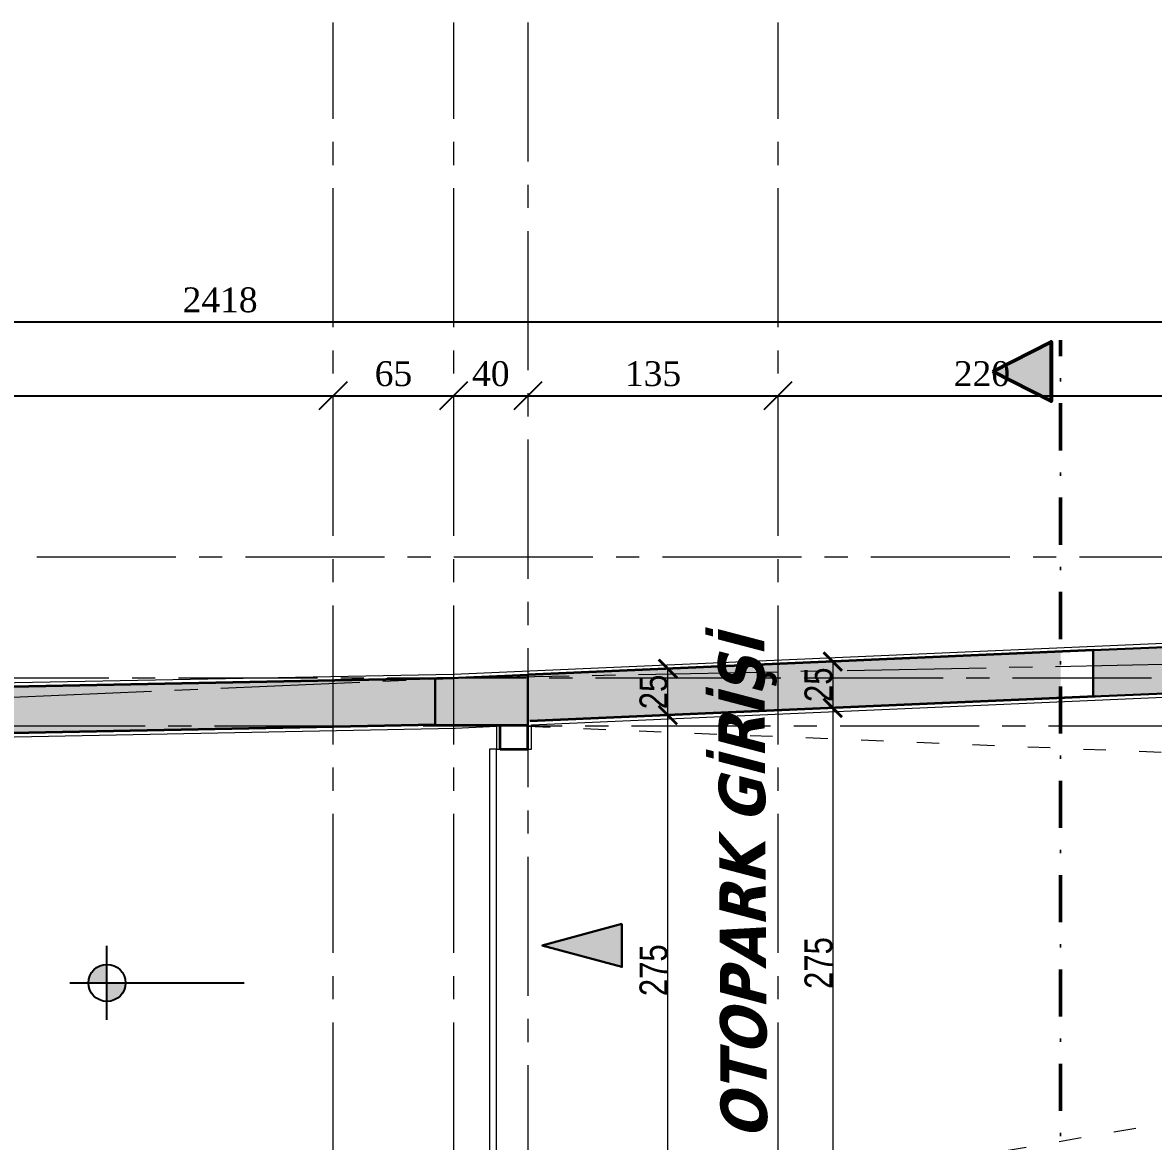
# Model space of a CAD drawing. Header units: millimetres. Extents: x 1373 to 40779, y 1939 to 6439.
# Drawn here: x 7154 to 7764, y 4962 to 5565 of the extents above; entities that cross this region are included whole.
import ezdxf

# ---------------------------------------------------------------- set-up
doc = ezdxf.new("R2010")
doc.units = ezdxf.units.MM
for name, pattern in [('ACAD_ISO03W100', [30, 12, -18]), ('DASHDOTX2', [50.8, 25.4, -12.7, 0, -12.7]), ('IMPORT-CENTER2', [112.5, 75, -12.5, 12.5, -12.5])]:
    doc.linetypes.add(name, pattern=pattern)
for name, color, linetype, lineweight in [('A-ANNO-DIMS', 211, 'Continuous', 18), ('A-AREA-IDEN', 2, 'Continuous', 18), ('A-DETL', 6, 'Continuous', 30), ('A-DETL-GENF', 92, 'Continuous', 18), ('A-DOOR', 31, 'Continuous', 18), ('A-WALL', 20, 'Continuous', 9), ('A-WALL-FNSH', 113, 'Continuous', 18), ('ESYA', 3, 'Continuous', 25), ('HESAPLAMALAR', 2, 'Continuous', 30), ('kest', 4, 'DASHDOTX2', 50), ('OLCUIC', 241, 'Continuous', 20), ('S-GRID', 252, 'IMPORT-CENTER2', 5)]:
    doc.layers.add(name, color=color, linetype=linetype, lineweight=lineweight)
doc.layers.add('Kot', color=7, linetype='Continuous')
doc.styles.add('50', font='arial.ttf', dxfattribs={"width": 0.8})
doc.styles.add('Tahoma_B_I', font='', dxfattribs={"height": 11})
doc.styles.add('Times New Roman', font='times.ttf', dxfattribs={"height": 13.4})
doc.styles.get('Tahoma_B_I').set_extended_font_data('Tahoma', italic=True, bold=True)
doc.dimstyles.new('2_0_mm_-_Arial', dxfattribs={"dimscale": 30.48, "dimtxt": 14.029207, "dimasz": 0.492126, "dimexe": 0.328084, "dimexo": 0.625, "dimgap": 0.164042, "dimtad": 1, "dimdec": 0, "dimtxsty": 'Times New Roman', "dimblk1": 'OBLIQUE', "dimblk2": 'OBLIQUE', "dimsah": 1, "dimcen": 2.5, "dimdle": 0.328084, "dimazin": 3, "dimtfac": 1, "dimtix": 1, "dimtmove": 0, "dimatfit": 3, "dimfxl": 0.656168, "dimfxlon": 1, "dimtvp": 1, "dimarcsym": 2})
doc.dimstyles.new('NERGİS', dxfattribs={"dimtxt": 15, "dimasz": 10, "dimexe": 20, "dimexo": 150, "dimgap": 0, "dimtad": 1, "dimdec": 0, "dimzin": 1, "dimtxsty": '50', "dimblk": 'ARCHTICK', "dimcen": 0, "dimse1": 1, "dimse2": 1, "dimclrd": 56, "dimclrt": 56, "dimazin": 3, "dimtfac": 1, "dimtdec": 0, "dimtix": 1, "dimtmove": 2, "dimatfit": 2, "dimldrblk": 'DOTSMALL', "dimlwd": 0, "dimlwe": -1, "dimarcsym": 0})

# ---------------------------------------------------------------- blocks, each defined once
blk = doc.blocks.new('Door-Overhead-Sectional - 8_ x 6_-6_-2129823-2_BODRUM KAT')
at = {"layer": 'A-DOOR'}
for p, q in [((125, -9.5), (-125, -9.5)), ((-125, -9.5), (-125, -13.31)), ((125, -13.31), (125, -9.5)), ((-125, -13.31), (125, -13.31))]:
    blk.add_line(p, q, dxfattribs=at)
blk = doc.blocks.new('_Oblique')
at = {"color": 0, "linetype": 'ByBlock', "lineweight": -2}
blk.add_line((-0.5, -0.5), (0.5, 0.5), dxfattribs=at)
blk = doc.blocks.new('*D17047')
at = {"layer": 'A-ANNO-DIMS', "color": 0, "lineweight": -2, "transparency": 16777216}
blk.add_line((6856.21, 5364.18), (7331.21, 5364.18), dxfattribs=at)
at = {"layer": 'Defpoints', "color": 0, "transparency": 16777216}
for p in [(6866.21, 5384.18), (7321.21, 5384.18), (7321.21, 5364.18)]:
    blk.add_point(p, dxfattribs=at)
at = {"layer": 'A-ANNO-DIMS', "color": 0, "lineweight": -2, "transparency": 16777216, "xscale": 15, "yscale": 15, "zscale": 15, "rotation": 180}
blk.add_blockref('_Oblique', (6866.21, 5364.18), dxfattribs=at)
at = {"layer": 'A-ANNO-DIMS', "color": 0, "lineweight": -2, "transparency": 16777216, "xscale": 15, "yscale": 15, "zscale": 15}
blk.add_blockref('_Oblique', (7321.21, 5364.18), dxfattribs=at)
at = {"layer": 'A-ANNO-DIMS', "color": 0, "transparency": 16777216, "insert": (7093.71, 5375.99), "char_height": 13.4, "width": 36.4299, "attachment_point": 5, "style": 'Times New Roman'}
blk.add_mtext('\\A1;455', dxfattribs=at)
blk = doc.blocks.new('*D17048')
at = {"layer": 'A-ANNO-DIMS', "color": 0, "lineweight": -2, "transparency": 16777216}
blk.add_line((7311.21, 5364.18), (7396.21, 5364.18), dxfattribs=at)
at = {"layer": 'Defpoints', "color": 0, "transparency": 16777216}
for p in [(7321.21, 5384.18), (7386.21, 5384.18), (7386.21, 5364.18)]:
    blk.add_point(p, dxfattribs=at)
at = {"layer": 'A-ANNO-DIMS', "color": 0, "lineweight": -2, "transparency": 16777216, "xscale": 15, "yscale": 15, "zscale": 15, "rotation": 180}
blk.add_blockref('_Oblique', (7321.21, 5364.18), dxfattribs=at)
at = {"layer": 'A-ANNO-DIMS', "color": 0, "lineweight": -2, "transparency": 16777216, "xscale": 15, "yscale": 15, "zscale": 15}
blk.add_blockref('_Oblique', (7386.21, 5364.18), dxfattribs=at)
at = {"layer": 'A-ANNO-DIMS', "color": 0, "transparency": 16777216, "insert": (7353.71, 5375.99), "char_height": 13.4, "width": 24.2866, "attachment_point": 5, "style": 'Times New Roman'}
blk.add_mtext('\\A1;65', dxfattribs=at)
blk = doc.blocks.new('*D17049')
at = {"layer": 'A-ANNO-DIMS', "color": 0, "lineweight": -2, "transparency": 16777216}
blk.add_line((7376.21, 5364.18), (7436.27, 5364.18), dxfattribs=at)
at = {"layer": 'Defpoints', "color": 0, "transparency": 16777216}
for p in [(7386.21, 5384.18), (7426.27, 5384.18), (7426.27, 5364.18)]:
    blk.add_point(p, dxfattribs=at)
at = {"layer": 'A-ANNO-DIMS', "color": 0, "lineweight": -2, "transparency": 16777216, "xscale": 15, "yscale": 15, "zscale": 15, "rotation": 180}
blk.add_blockref('_Oblique', (7386.21, 5364.18), dxfattribs=at)
at = {"layer": 'A-ANNO-DIMS', "color": 0, "lineweight": -2, "transparency": 16777216, "xscale": 15, "yscale": 15, "zscale": 15}
blk.add_blockref('_Oblique', (7426.27, 5364.18), dxfattribs=at)
at = {"layer": 'A-ANNO-DIMS', "color": 0, "transparency": 16777216, "insert": (7406.24, 5375.99), "char_height": 13.4, "width": 24.2866, "attachment_point": 5, "style": 'Times New Roman'}
blk.add_mtext('\\A1;40', dxfattribs=at)
blk = doc.blocks.new('*D17050')
at = {"layer": 'A-ANNO-DIMS', "color": 0, "lineweight": -2, "transparency": 16777216}
blk.add_line((7416.27, 5364.18), (7571.21, 5364.18), dxfattribs=at)
at = {"layer": 'Defpoints', "color": 0, "transparency": 16777216}
for p in [(7426.27, 5384.18), (7561.21, 5384.18), (7561.21, 5364.18)]:
    blk.add_point(p, dxfattribs=at)
at = {"layer": 'A-ANNO-DIMS', "color": 0, "lineweight": -2, "transparency": 16777216, "xscale": 15, "yscale": 15, "zscale": 15, "rotation": 180}
blk.add_blockref('_Oblique', (7426.27, 5364.18), dxfattribs=at)
at = {"layer": 'A-ANNO-DIMS', "color": 0, "lineweight": -2, "transparency": 16777216, "xscale": 15, "yscale": 15, "zscale": 15}
blk.add_blockref('_Oblique', (7561.21, 5364.18), dxfattribs=at)
at = {"layer": 'A-ANNO-DIMS', "color": 0, "transparency": 16777216, "insert": (7493.74, 5375.99), "char_height": 13.4, "width": 36.4299, "attachment_point": 5, "style": 'Times New Roman'}
blk.add_mtext('\\A1;135', dxfattribs=at)
blk = doc.blocks.new('*D17051')
at = {"layer": 'A-ANNO-DIMS', "color": 0, "lineweight": -2, "transparency": 16777216}
blk.add_line((7551.21, 5364.18), (7791.21, 5364.18), dxfattribs=at)
at = {"layer": 'Defpoints', "color": 0, "transparency": 16777216}
for p in [(7561.21, 5384.18), (7781.21, 5384.18), (7781.21, 5364.18)]:
    blk.add_point(p, dxfattribs=at)
at = {"layer": 'A-ANNO-DIMS', "color": 0, "lineweight": -2, "transparency": 16777216, "xscale": 15, "yscale": 15, "zscale": 15, "rotation": 180}
blk.add_blockref('_Oblique', (7561.21, 5364.18), dxfattribs=at)
at = {"layer": 'A-ANNO-DIMS', "color": 0, "lineweight": -2, "transparency": 16777216, "xscale": 15, "yscale": 15, "zscale": 15}
blk.add_blockref('_Oblique', (7781.21, 5364.18), dxfattribs=at)
at = {"layer": 'A-ANNO-DIMS', "color": 0, "transparency": 16777216, "insert": (7671.21, 5375.99), "char_height": 13.4, "width": 36.4299, "attachment_point": 5, "style": 'Times New Roman'}
blk.add_mtext('\\A1;220', dxfattribs=at)
blk = doc.blocks.new('*D17056')
at = {"layer": 'A-ANNO-DIMS', "color": 0, "lineweight": -2, "transparency": 16777216}
for p, q in [((6051.17, 5422.08), (6051.17, 5393.99)), ((6041.17, 5403.99), (8479.19, 5403.99))]:
    blk.add_line(p, q, dxfattribs=at)
at = {"layer": 'Defpoints', "color": 0, "transparency": 16777216}
for p in [(6051.17, 5423.99), (8469.19, 5423.99), (8469.19, 5403.99)]:
    blk.add_point(p, dxfattribs=at)
at = {"layer": 'A-ANNO-DIMS', "color": 0, "lineweight": -2, "transparency": 16777216, "xscale": 15, "yscale": 15, "zscale": 15, "rotation": 180}
blk.add_blockref('_Oblique', (6051.17, 5403.99), dxfattribs=at)
at = {"layer": 'A-ANNO-DIMS', "color": 0, "lineweight": -2, "transparency": 16777216, "xscale": 15, "yscale": 15, "zscale": 15}
blk.add_blockref('_Oblique', (8469.19, 5403.99), dxfattribs=at)
at = {"layer": 'A-ANNO-DIMS', "color": 0, "transparency": 16777216, "insert": (7260.18, 5415.8), "char_height": 13.4, "width": 48.5733, "attachment_point": 5, "style": 'Times New Roman'}
blk.add_mtext('\\A1;2418', dxfattribs=at)
blk = doc.blocks.new('_ArchTick')
at = {"color": 0, "linetype": 'ByBlock', "const_width": 0.15}
blk.add_lwpolyline([(-0.5, -0.5), (0.5, 0.5)], dxfattribs=at)
blk = doc.blocks.new('*D18101')
at = {"layer": 'Defpoints', "color": 0, "transparency": 16777216}
for p in [(7590.74, 5220.73), (7590.74, 5195.71), (7590.74, 5195.71)]:
    blk.add_point(p, dxfattribs=at)
at = {"layer": 'OLCUIC', "color": 56, "lineweight": 0, "transparency": 16777216}
blk.add_line((7590.74, 5220.73), (7590.74, 5195.71), dxfattribs=at)
at = {"layer": 'OLCUIC', "color": 56, "lineweight": 0, "transparency": 16777216, "xscale": 10, "yscale": 10, "zscale": 10}
for p, rotation in [((7590.74, 5220.73), 90), ((7590.74, 5195.71), 270)]:
    blk.add_blockref('_ArchTick', p, dxfattribs=dict(at, rotation=rotation))
at = {"layer": 'OLCUIC', "color": 56, "transparency": 16777216, "insert": (7583.08, 5208.22), "char_height": 15, "attachment_point": 5, "rotation": 90, "style": '50'}
blk.add_mtext('25', dxfattribs=at)
blk = doc.blocks.new('_DotSmall')
at = {"layer": 'ESYA', "color": 0, "const_width": 0.5}
blk.add_lwpolyline([(-0.0625, 0, 1), (0.0625, 0, 1)], format="xyb", close=True, dxfattribs=at)
blk = doc.blocks.new('*D18102')
at = {"layer": 'Defpoints', "color": 0, "transparency": 16777216}
for p in [(7590.74, 5195.71), (7590.74, 4920.44), (7590.74, 4920.44)]:
    blk.add_point(p, dxfattribs=at)
at = {"layer": 'OLCUIC', "color": 56, "lineweight": 0, "transparency": 16777216}
blk.add_line((7590.74, 5195.71), (7590.74, 4920.44), dxfattribs=at)
at = {"layer": 'OLCUIC', "color": 56, "lineweight": 0, "transparency": 16777216, "xscale": 10, "yscale": 10, "zscale": 10}
for p, rotation in [((7590.74, 5195.71), 90), ((7590.74, 4920.44), 270)]:
    blk.add_blockref('_ArchTick', p, dxfattribs=dict(at, rotation=rotation))
at = {"layer": 'OLCUIC', "color": 56, "transparency": 16777216, "insert": (7583.08, 5058.07), "char_height": 15, "attachment_point": 5, "rotation": 90, "style": '50'}
blk.add_mtext('275', dxfattribs=at)
blk = doc.blocks.new('*D18128')
at = {"layer": 'Defpoints', "color": 0, "transparency": 16777216}
for p in [(7501.72, 5191.83), (7501.72, 5191.83), (7501.72, 4916.57)]:
    blk.add_point(p, dxfattribs=at)
at = {"layer": 'OLCUIC', "color": 56, "lineweight": 0, "transparency": 16777216}
blk.add_line((7501.72, 4916.57), (7501.72, 5191.83), dxfattribs=at)
at = {"layer": 'OLCUIC', "color": 56, "lineweight": 0, "transparency": 16777216, "xscale": 10, "yscale": 10, "zscale": 10}
for p, rotation in [((7501.72, 5191.83), 90), ((7501.72, 4916.57), 270)]:
    blk.add_blockref('_ArchTick', p, dxfattribs=dict(at, rotation=rotation))
at = {"layer": 'OLCUIC', "color": 56, "transparency": 16777216, "insert": (7494.06, 5054.2), "char_height": 15, "attachment_point": 5, "rotation": 90, "style": '50'}
blk.add_mtext('275', dxfattribs=at)
blk = doc.blocks.new('*D18129')
at = {"layer": 'Defpoints', "color": 0, "transparency": 16777216}
for p in [(7501.72, 5216.86), (7501.72, 5216.86), (7501.72, 5191.83)]:
    blk.add_point(p, dxfattribs=at)
at = {"layer": 'OLCUIC', "color": 56, "lineweight": 0, "transparency": 16777216}
blk.add_line((7501.72, 5191.83), (7501.72, 5216.86), dxfattribs=at)
at = {"layer": 'OLCUIC', "color": 56, "lineweight": 0, "transparency": 16777216, "xscale": 10, "yscale": 10, "zscale": 10}
for p, rotation in [((7501.72, 5216.86), 90), ((7501.72, 5191.83), 270)]:
    blk.add_blockref('_ArchTick', p, dxfattribs=dict(at, rotation=rotation))
at = {"layer": 'OLCUIC', "color": 56, "transparency": 16777216, "insert": (7494.06, 5204.34), "char_height": 15, "attachment_point": 5, "rotation": 90, "style": '50'}
blk.add_mtext('25', dxfattribs=at)
blk = doc.blocks.new('asretgfgdfgdfg')
at = {"layer": 'A-DETL'}
h = blk.add_hatch(dxfattribs=at)
h.set_pattern_fill('ANGLE', color=256, scale=0.01)
h.set_pattern_definition([(0, (0, 0), (0, 0.06985), [0.0508, -0.01905]), (90, (0, 0), (-0.06985, 0), [0.0508, -0.01905])])
h.paths.add_polyline_path([(-8110.29, 3352.74), (-8085.23, 3352.74), (-8097.76, 3399.3)])
blk.add_lwpolyline([(-8110.29, 3352.74), (-8085.23, 3352.74), (-8097.76, 3399.3)], close=True, dxfattribs=at)
blk = doc.blocks.new('KESİT')
at = {"layer": 'A-WALL'}
blk.add_hatch(color=4, dxfattribs=at).paths.add_polyline_path([(14731.35, 5377.25), (14762.75, 5393.24), (14762.75, 5361.27)])
at = {"layer": 'A-WALL', "color": 4, "lineweight": 53}
blk.add_lwpolyline([(14731.35, 5377.25), (14762.75, 5393.24), (14762.75, 5361.27), (14731.35, 5377.25)], dxfattribs=at)
at = {"layer": 'kest'}
blk.add_line((14767.84, 2942.37), (14767.85, 5394.21), dxfattribs=at)
blk = doc.blocks.new('A$C4284477e')
at = {"layer": 'kest', "linetype": 'ByBlock', "transparency": 33554687}
h = blk.add_hatch(color=8, dxfattribs=at)
h.dxf.hatch_style = 1
h.paths.add_polyline_path([(20, 30, 0.414214), (10, 20), (20, 20)])
h.paths.add_polyline_path([(20, 20), (20, 10, 0.414214), (30, 20)])
at = {"layer": 'Kot', "color": 30, "linetype": 'Continuous', "lineweight": -3, "true_color": 0xf26722}
for points in [[(20, 0), (20, 40)], [(0, 20), (40, 20)], [(40, 20), (94.03, 20)]]:
    blk.add_lwpolyline(points, dxfattribs=at)
blk.add_circle((20, 20), 10, dxfattribs=at)
blk = doc.blocks.new('REREER')
at = {"layer": 'kest', "linetype": 'ByBlock'}
blk.add_blockref('A$C4284477e', (6786.45, 4136.77), dxfattribs=at)

msp = doc.modelspace()

# ---------------------------------------------------------------- hatches: boundary and pattern name
at = {"layer": 'A-DETL-GENF'}
h = msp.add_hatch(dxfattribs=at)
h.set_pattern_fill('ANSI33', color=153, style=0)
h.paths.add_polyline_path([(8349.97, 5228.75), (8349.97, 5253.77), (7781.21, 5229.02), (7781.21, 5203.99)])
h.paths.add_polyline_path([(7713.63, 5226.08), (7426.27, 5213.57), (7426.27, 5188.55), (7713.63, 5201.05)])
h.paths.add_polyline_path([(7376.27, 5211.64), (6763.21, 5199.7), (6803.21, 5199.7), (6803.21, 5175.47), (7376.27, 5186.63)])
h.paths.add_polyline_path([(6763.21, 5199.7), (6351.49, 5191.68), (6391.49, 5191.68), (6391.49, 5167.46), (6763.21, 5174.69)])
h.paths.add_polyline_path([(6351.49, 5191.68), (6051.17, 5185.83), (6091.17, 5185.83), (6091.17, 5161.61), (6351.49, 5166.68)])
h.paths.add_polyline_path([(6076.17, 5145.83), (6051.17, 5145.83), (6051.17, 4891.52), (6076.17, 4891.52)])
h.paths.add_polyline_path([(6076.17, 4851.52), (6051.17, 4851.52), (6051.17, 4406.56), (6076.17, 4406.56)])
h.paths.add_polyline_path([(6076.17, 4366.56), (6051.17, 4366.56), (6051.17, 4121.54), (6076.17, 4121.54)])
h.paths.add_polyline_path([(6076.17, 4121.54), (6051.17, 4121.54), (6051.17, 3881.56), (6076.17, 3881.56)])
h.paths.add_polyline_path([(6076.17, 3841.56), (6051.17, 3841.56), (6051.17, 3415.28), (6076.17, 3415.28)])
h.paths.add_polyline_path([(6351.49, 3400.28), (6091.17, 3400.28), (6091.17, 3375.28), (6351.49, 3375.28)])
h.paths.add_polyline_path([(6866.21, 3400.28), (6421.49, 3400.28), (6421.49, 3375.28), (6866.21, 3375.28)])
h.paths.add_polyline_path([(7386.21, 3400.28), (6901.21, 3400.28), (6901.21, 3375.28), (7386.21, 3375.28)])
h.paths.add_polyline_path([(7568.9, 4919.99), (7567.06, 5240.76), (7513.06, 5240.45), (7514.89, 4919.68)], flags=9)
h.paths.add_polyline_path([(6050.69, 4009.87), (6076.84, 4009.87), (6076.84, 4040.78), (6050.69, 4040.78)], flags=9)
h.paths.add_polyline_path([(6050.69, 3556.68), (6076.84, 3556.68), (6076.84, 3587.59), (6050.69, 3587.59)], flags=9)
h.paths.add_polyline_path([(6244.33, 3374.8), (6244.33, 3400.95), (6213.42, 3400.95), (6213.42, 3374.8)], flags=9)
h.paths.add_polyline_path([(7130.52, 3374.8), (7130.52, 3400.95), (7099.61, 3400.95), (7099.61, 3374.8)], flags=9)
h.paths.add_polyline_path([(7710.31, 3556.68), (7736.46, 3556.68), (7736.46, 3587.59), (7710.31, 3587.59)], flags=9)
h.paths.add_polyline_path([(7882.61, 3650.41), (7882.61, 3676.56), (7851.7, 3676.56), (7851.7, 3650.41)], flags=9)
h.paths.add_polyline_path([(7882.61, 3374.8), (7882.61, 3400.95), (7851.7, 3400.95), (7851.7, 3374.8)], flags=9)
h.paths.add_polyline_path([(7598.67, 3374.8), (7598.67, 3400.95), (7567.76, 3400.95), (7567.76, 3374.8)], flags=9)
h.paths.add_polyline_path([(7509.66, 3374.8), (7509.66, 3400.95), (7478.75, 3400.95), (7478.75, 3374.8)], flags=9)
h = msp.add_hatch(dxfattribs=at)
h.set_pattern_fill('FP_21', color=153, style=0, pattern_type=2)
h.set_pattern_definition([(45, (7356.856, 4456.518), (-17.9605, 17.9605), []), (45, (7374.816, 4456.518), (-17.9605, 17.9605), [12.7, -12.7])])
h.paths.add_polyline_path([(6051.17, 3375.28), (6091.17, 3375.28), (6091.17, 3415.28), (6051.17, 3415.28)])
h.paths.add_polyline_path([(6091.17, 3841.56), (6091.17, 3881.56), (6051.17, 3881.56), (6051.17, 3841.56)])
h.paths.add_polyline_path([(6091.17, 4366.56), (6091.17, 4406.56), (6051.17, 4406.56), (6051.17, 4366.56)])
h.paths.add_polyline_path([(6091.17, 4851.52), (6091.17, 4891.52), (6051.17, 4891.52), (6051.17, 4851.52)])
h.paths.add_polyline_path([(6051.17, 5145.83), (6091.17, 5145.83), (6091.17, 5185.83), (6051.17, 5185.83)])
h.paths.add_polyline_path([(6351.49, 5151.68), (6391.49, 5151.68), (6391.49, 5191.68), (6351.49, 5191.68)])
h.paths.add_polyline_path([(6763.21, 5159.7), (6803.21, 5159.7), (6803.21, 5199.7), (6763.21, 5199.7)])
h.paths.add_polyline_path([(7376.27, 5186.4), (7426.27, 5186.4), (7426.27, 5213.57), (7376.27, 5211.4)])
h.paths.add_polyline_path([(7731.21, 5201.84), (7781.21, 5204.02), (7781.21, 5229.02), (7731.21, 5226.84)])
h.paths.add_polyline_path([(8349.97, 5228.77), (8399.97, 5230.95), (8399.97, 5255.95), (8349.97, 5253.77)])

# ---------------------------------------------------------------- linework, layer by layer
at = {"layer": 'A-ANNO-DIMS', "color": 152, "linetype": 'ACAD_ISO03W100', "true_color": 0x2776bb}
msp.add_lwpolyline([(7426.27, 5185.83), (8699.97, 5133.64), (7426.27, 4911.77)], dxfattribs=at)
at = {"layer": 'A-DETL'}
for p, q in [((7781.21, 5229.02), (7731.21, 5226.84)), ((7731.21, 5226.84), (7731.21, 5201.84)), ((7426.27, 5213.57), (7376.27, 5211.4)), ((7376.27, 5211.4), (7376.27, 5186.4)), ((7426.27, 5186.4), (7426.27, 5213.57)), ((7731.21, 5201.84), (7781.21, 5204.02)), ((7376.27, 5186.4), (7426.27, 5186.4))]:
    msp.add_line(p, q, dxfattribs=at)
at = {"layer": 'A-WALL', "lineweight": 35}
for p, q in [((7731.21, 5226.84), (7426.27, 5213.57)), ((7386.21, 5211.83), (6051.17, 5185.83)), ((7732.29, 5201.87), (7427.36, 5188.6)), ((7376.27, 5186.63), (6803.21, 5175.47)), ((7411.27, 5173.56), (7411.27, 5186.4)), ((7426.27, 5173.56), (7426.27, 5186.4)), ((7411.27, 5173.56), (7426.27, 5173.56))]:
    msp.add_line(p, q, dxfattribs=at)
at = {"layer": 'A-WALL-FNSH', "color": 7, "lineweight": 9}
for p, q in [((8399.97, 5257.95), (7386.14, 5213.83)), ((7428.27, 5186.63), (8399.97, 5228.92)), ((7386.14, 5213.83), (6049.17, 5187.79)), ((7387.06, 5184.84), (7409.27, 5185.81)), ((7409.27, 5185.81), (7409.27, 5173.56)), ((7428.27, 5173.56), (7428.27, 5186.63)), ((6803.21, 5173.47), (7387.06, 5184.84)), ((7409.27, 5173.56), (7411.27, 5173.56)), ((7426.27, 5173.56), (7428.27, 5173.56))]:
    msp.add_line(p, q, dxfattribs=at)
at = {"layer": 'S-GRID', "lineweight": 18}
for p, q in [((7321.21, 2926.07), (7321.21, 5565.46)), ((7386.21, 2926.07), (7386.21, 5565.46)), ((7426.27, 5565.46), (7426.27, 2926.07)), ((7561.21, 2926.07), (7561.21, 5565.46)), ((5574.7, 5133), (9141.66, 5288.22)), ((9261.31, 5277.11), (5685.48, 5277.11)), ((5573.85, 5176.54), (9118.45, 5245.56)), ((9000.23, 5211.83), (5685.48, 5211.83)), ((8907.16, 5185.83), (5685.48, 5185.83))]:
    msp.add_line(p, q, dxfattribs=at)

# ---------------------------------------------------------------- block references
at = {"layer": 'A-DETL'}
msp.add_blockref('KESİT', (-7054.21, 0), dxfattribs=at)
at = {"layer": 'A-DETL', "xscale": -0.9236757865692585, "yscale": 0.9236757865692585, "zscale": 0.9236757865692585, "rotation": 90}
msp.add_blockref('asretgfgdfgdfg', (10573.79, -2412.1), dxfattribs=at)
at = {"layer": 'A-DOOR', "rotation": 269.999999999999}
msp.add_blockref('Door-Overhead-Sectional - 8_ x 6_-6_-2129823-2_BODRUM KAT', (7418.77, 5048.56), dxfattribs=at)
at = {"layer": 'HESAPLAMALAR', "color": 4}
msp.add_blockref('REREER', (392.69, 890.59), dxfattribs=at)

# ---------------------------------------------------------------- texts
at = {"layer": 'A-AREA-IDEN', "color": 2, "insert": (7528.75, 5234.29), "char_height": 25, "width": 309.2444, "attachment_point": 3, "rotation": 90.32736, "style": 'Tahoma_B_I'}
msp.add_mtext('\\pxt7;OTOPARK GİRİŞİ', dxfattribs=at)

# ---------------------------------------------------------------- dimensions: what is measured, and where the dimension line sits
at = {"layer": 'A-ANNO-DIMS'}
for base, p1, p2, override, picture, middle in [((8469.19, 5403.99), (6051.17, 5423.99), (8469.19, 5423.99), {"dimse1": 0, "dimse2": 1, "dimfxl": 2418.013815}, '*D17056', (7260.18, 5415.8)), ((7321.21, 5364.18), (6866.21, 5384.18), (7321.21, 5384.18), {"dimse1": 1, "dimse2": 1, "dimfxl": 455}, '*D17047', (7093.71, 5375.99)), ((7386.21, 5364.18), (7321.21, 5384.18), (7386.21, 5384.18), {"dimse1": 1, "dimse2": 1, "dimfxl": 65}, '*D17048', (7353.71, 5375.99)), ((7426.27, 5364.18), (7386.21, 5384.18), (7426.27, 5384.18), {"dimse1": 1, "dimse2": 1, "dimfxl": 40.066158}, '*D17049', (7406.24, 5375.99)), ((7561.21, 5364.18), (7426.27, 5384.18), (7561.21, 5384.18), {"dimse1": 1, "dimse2": 1, "dimfxl": 134.933842}, '*D17050', (7493.74, 5375.99)), ((7781.21, 5364.18), (7561.21, 5384.18), (7781.21, 5384.18), {"dimse1": 1, "dimse2": 1, "dimfxl": 220}, '*D17051', (7671.21, 5375.99))]:
    dim = msp.add_linear_dim(base=base, p1=p1, p2=p2, dimstyle='2_0_mm_-_Arial', override=override, dxfattribs=at)
    dim.commit()
    dim.dimension.update_dxf_attribs({"geometry": picture, "text_midpoint": middle})
at = {"layer": 'OLCUIC'}
for base, p1, p2, picture, middle in [((7501.72, 5216.86), (7501.72, 5191.83), (7501.72, 5216.86), '*D18129', (7494.06, 5204.34)), ((7590.74, 5195.71), (7590.74, 5220.73), (7590.74, 5195.71), '*D18101', (7583.08, 5208.22)), ((7590.74, 4920.44), (7590.74, 5195.71), (7590.74, 4920.44), '*D18102', (7583.08, 5058.07)), ((7501.72, 5191.83), (7501.72, 4916.57), (7501.72, 5191.83), '*D18128', (7494.06, 5054.2))]:
    dim = msp.add_linear_dim(base=base, p1=p1, p2=p2, angle=90, dimstyle='NERGİS', dxfattribs=at)
    dim.commit()
    dim.dimension.update_dxf_attribs({"geometry": picture, "text_midpoint": middle})

doc.saveas('drawing.dxf')
